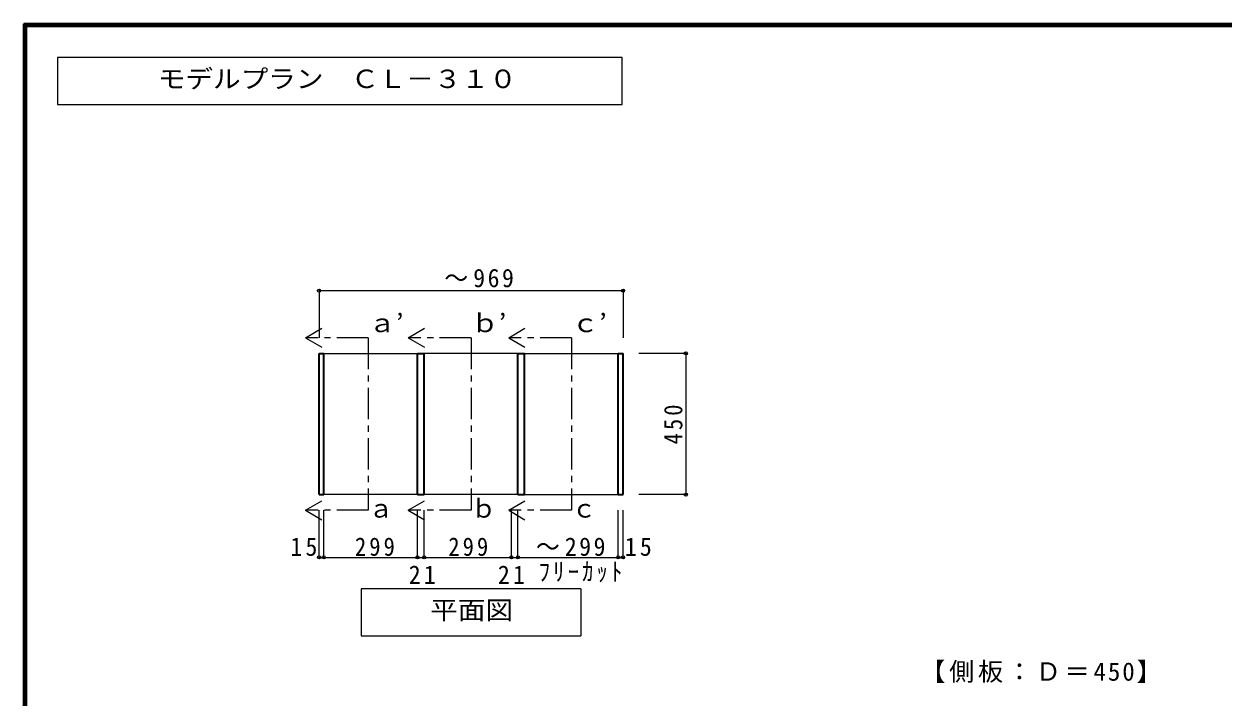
# Model space of a CAD drawing. Units: millimetres, scale not verified. Extents: x -3922 to 3878, y -2932 to 2722.
# Drawn here: x -3922 to -100, y 578 to 2722 of the extents above; entities that cross this region are included whole.
import ezdxf
from ezdxf.enums import TextEntityAlignment as Align

# ---------------------------------------------------------------- set-up
doc = ezdxf.new("R2010")
doc.units = ezdxf.units.MM
doc.header["$LTSCALE"] = 20
doc.header["$PDMODE"] = 32
doc.header["$PDSIZE"] = 10
doc.linetypes.add('CHAIN1', pattern=[8, 5, -1, 1, -1])
for name, color, linetype, lineweight in [('0-2', 2, 'Continuous', 35), ('0-3_固定棚', 3, 'Continuous', 25), ('0-A_文字', 7, 'Continuous', 18), ('0-B_寸法', 7, 'Continuous', 9), ('F-1_枠', 6, 'Continuous', 40)]:
    doc.layers.add(name, color=color, linetype=linetype, lineweight=lineweight)
doc.styles.add('ＭＳ ゴシック', font='')
doc.styles.get('ＭＳ ゴシック').set_extended_font_data('MS Gothic')

msp = doc.modelspace()

# ---------------------------------------------------------------- linework, layer by layer
at = {"layer": '0-2'}
for p, q in [((-2981.53, 1222.73), (-2981.53, 1672.73)), ((-2981.53, 1672.73), (-2966.53, 1672.73)), ((-2966.53, 1222.73), (-2966.53, 1672.73)), ((-2667.53, 1222.73), (-2667.53, 1672.73)), ((-2667.53, 1672.73), (-2646.53, 1672.73)), ((-2646.53, 1222.73), (-2646.53, 1672.73)), ((-2347.53, 1222.73), (-2347.53, 1672.73)), ((-2347.53, 1672.73), (-2326.53, 1672.73)), ((-2326.53, 1222.73), (-2326.53, 1672.73)), ((-2027.53, 1222.73), (-2027.53, 1672.73)), ((-2027.53, 1672.73), (-2012.53, 1672.73)), ((-2012.53, 1222.73), (-2012.53, 1672.73)), ((-2981.53, 1222.73), (-2966.53, 1222.73)), ((-2667.53, 1222.73), (-2646.53, 1222.73)), ((-2347.53, 1222.73), (-2326.53, 1222.73)), ((-2027.53, 1222.73), (-2012.53, 1222.73))]:
    msp.add_line(p, q, dxfattribs=at)
at = {"layer": '0-3_固定棚'}
for p, q in [((-2966.53, 1672.73), (-2667.53, 1672.73)), ((-2347.53, 1672.73), (-2646.53, 1672.73)), ((-2326.53, 1672.73), (-2027.53, 1672.73)), ((-2667.53, 1222.73), (-2966.53, 1222.73)), ((-2347.53, 1222.73), (-2646.53, 1222.73)), ((-2326.53, 1222.73), (-2027.53, 1222.73))]:
    msp.add_line(p, q, dxfattribs=at)
at = {"layer": '0-A_文字'}
for p, q in [((-3815.36, 2615.63), (-3815.36, 2465.63)), ((-2015.36, 2615.63), (-3815.36, 2615.63)), ((-3024.53, 1722.73), (-2972.57, 1752.73)), ((-3024.53, 1722.73), (-2972.57, 1692.73)), ((-2697.03, 1722.73), (-2645.07, 1752.73)), ((-2697.03, 1722.73), (-2645.07, 1692.73)), ((-2377.03, 1722.73), (-2325.07, 1752.73)), ((-2377.03, 1722.73), (-2325.07, 1692.73)), ((-3024.53, 1172.73), (-2972.57, 1202.73)), ((-2697.03, 1172.73), (-2645.07, 1202.73)), ((-2377.03, 1172.73), (-2325.07, 1202.73)), ((-3024.53, 1172.73), (-2972.57, 1142.73)), ((-2697.03, 1172.73), (-2645.07, 1142.73)), ((-2377.03, 1172.73), (-2325.07, 1142.73)), ((-2147.03, 922.73), (-2147.03, 772.73)), ((-2847.03, 772.73), (-2147.03, 772.73))]:
    msp.add_line(p, q, dxfattribs=at)
at = {"layer": '0-A_文字', "linetype": 'CHAIN1'}
for p, q in [((-2824.53, 1722.73), (-3024.53, 1722.73)), ((-2824.53, 1722.73), (-2824.53, 1172.73)), ((-2497.03, 1722.73), (-2697.03, 1722.73)), ((-2497.03, 1722.73), (-2497.03, 1172.73)), ((-2177.03, 1722.73), (-2377.03, 1722.73)), ((-2177.03, 1722.73), (-2177.03, 1172.73)), ((-2824.53, 1172.73), (-3024.53, 1172.73)), ((-2497.03, 1172.73), (-2697.03, 1172.73)), ((-2177.03, 1172.73), (-2377.03, 1172.73))]:
    msp.add_line(p, q, dxfattribs=at)
at = {"layer": '0-A_文字'}
for points in [[(-3815.36, 2465.63), (-2015.36, 2465.63), (-2015.36, 2615.63)], [(-2147.03, 922.73), (-2847.03, 922.73), (-2847.03, 772.73)]]:
    msp.add_lwpolyline(points, dxfattribs=at)
at = {"layer": '0-B_寸法', "color": 4}
for p, q in [((-2981.53, 1872.73), (-2012.53, 1872.73)), ((-2981.53, 1872.73), (-2981.53, 1722.73)), ((-2012.53, 1872.73), (-2012.53, 1722.73)), ((-1812.53, 1672.73), (-1962.53, 1672.73)), ((-1812.53, 1672.73), (-1812.53, 1222.73)), ((-1812.53, 1222.73), (-1962.53, 1222.73)), ((-2981.53, 1022.73), (-2981.53, 1172.73)), ((-2966.53, 1022.73), (-2966.53, 1172.73)), ((-2667.53, 1022.73), (-2667.53, 1172.73)), ((-2646.53, 1022.73), (-2646.53, 1172.73)), ((-2368.53, 1022.73), (-2368.53, 1172.73)), ((-2347.53, 1022.73), (-2347.53, 1172.73)), ((-2027.53, 1022.73), (-2027.53, 1172.73)), ((-2012.53, 1022.73), (-2012.53, 1172.73)), ((-2981.53, 1022.73), (-2966.53, 1022.73)), ((-2966.53, 1022.73), (-2027.53, 1022.73)), ((-2027.53, 1022.73), (-2012.53, 1022.73))]:
    msp.add_line(p, q, dxfattribs=at)
at = {"layer": '0-B_寸法'}
for p in [(-2981.53, 1872.73), (-2012.53, 1872.73), (-1812.53, 1672.73), (-1812.53, 1222.73), (-2981.53, 1022.73), (-2966.53, 1022.73), (-2667.53, 1022.73), (-2646.53, 1022.73), (-2368.53, 1022.73), (-2347.53, 1022.73), (-2027.53, 1022.73), (-2012.53, 1022.73)]:
    msp.add_point(p, dxfattribs=at)
at = {"layer": 'F-1_枠'}
for p, q in [((-3922.03, 2722.29), (-3922.03, -2864.37)), ((-3922.03, 2722.29), (3877.97, 2722.29)), ((-3922.03, 2718.96), (3877.97, 2718.96)), ((-3922.03, 2715.63), (3877.97, 2715.63)), ((-3918.7, 2722.29), (-3918.7, -2864.37)), ((-3915.36, 2722.29), (-3915.36, -2864.37))]:
    msp.add_line(p, q, dxfattribs=at)

# ---------------------------------------------------------------- texts
at = {"layer": '0-A_文字', "style": 'ＭＳ ゴシック', "width": 1.1}
for s, p in [('モデルプラン\u3000ＣＬ－３１０', (-3495.36, 2500.63)), ('ａ’', (-2824.53, 1722.73)), ('ｂ’', (-2497.03, 1722.73)), ('ｃ’', (-2177.03, 1722.73)), ('平面図', (-2627.03, 807.73))]:
    msp.add_text(s, height=58.65, dxfattribs=at).set_placement(p, align=Align.BOTTOM_LEFT)
at = {"layer": '0-A_文字', "style": 'ＭＳ ゴシック'}
for s, p in [('ａ', (-2824.53, 1131.84)), ('ｂ', (-2497.03, 1131.84)), ('ｃ', (-2177.03, 1131.84))]:
    msp.add_text(s, height=58.65, dxfattribs=at).set_placement(p, align=Align.BOTTOM_LEFT)
at = {"layer": '0-A_文字', "insert": (-1065.03, 622.73), "char_height": 58.65, "attachment_point": 7, "style": 'ＭＳ ゴシック'}
msp.add_mtext('\\T1.15;【側板：Ｄ＝450】', dxfattribs=at)
at = {"layer": '0-B_寸法', "char_height": 58.65, "attachment_point": 7, "style": 'ＭＳ ゴシック'}
for s, insert in [('\\T1.21;\\W0.95;～969', (-2582.03, 1882.73)), ('\\T1.27;\\W0.95;15', (-3072.96, 1026.69)), ('\\T1.27;\\W0.9;299', (-2867.03, 1026.69)), ('\\T1.27;\\W0.9;299', (-2569.43, 1026.69)), ('\\T1.21;\\W0.95;～299', (-2290.07, 1026.69)), ('\\T1.27;\\W0.95;15', (-2006.96, 1026.69)), ('\\T1.27;\\W0.95;21', (-2695.46, 938.39)), ('\\T1.27;\\W0.95;21', (-2411.36, 938.25)), ('\\T1.28;\\W0.9;ﾌﾘｰｶｯﾄ', (-2281.26, 943.38))]:
    msp.add_mtext(s, dxfattribs=dict(at, insert=insert))
at = {"layer": '0-B_寸法', "insert": (-1822.53, 1382.73), "char_height": 58.65, "attachment_point": 7, "rotation": 90, "style": 'ＭＳ ゴシック'}
msp.add_mtext('\\T1.27;\\W0.9;450', dxfattribs=at)

doc.saveas('drawing.dxf')
